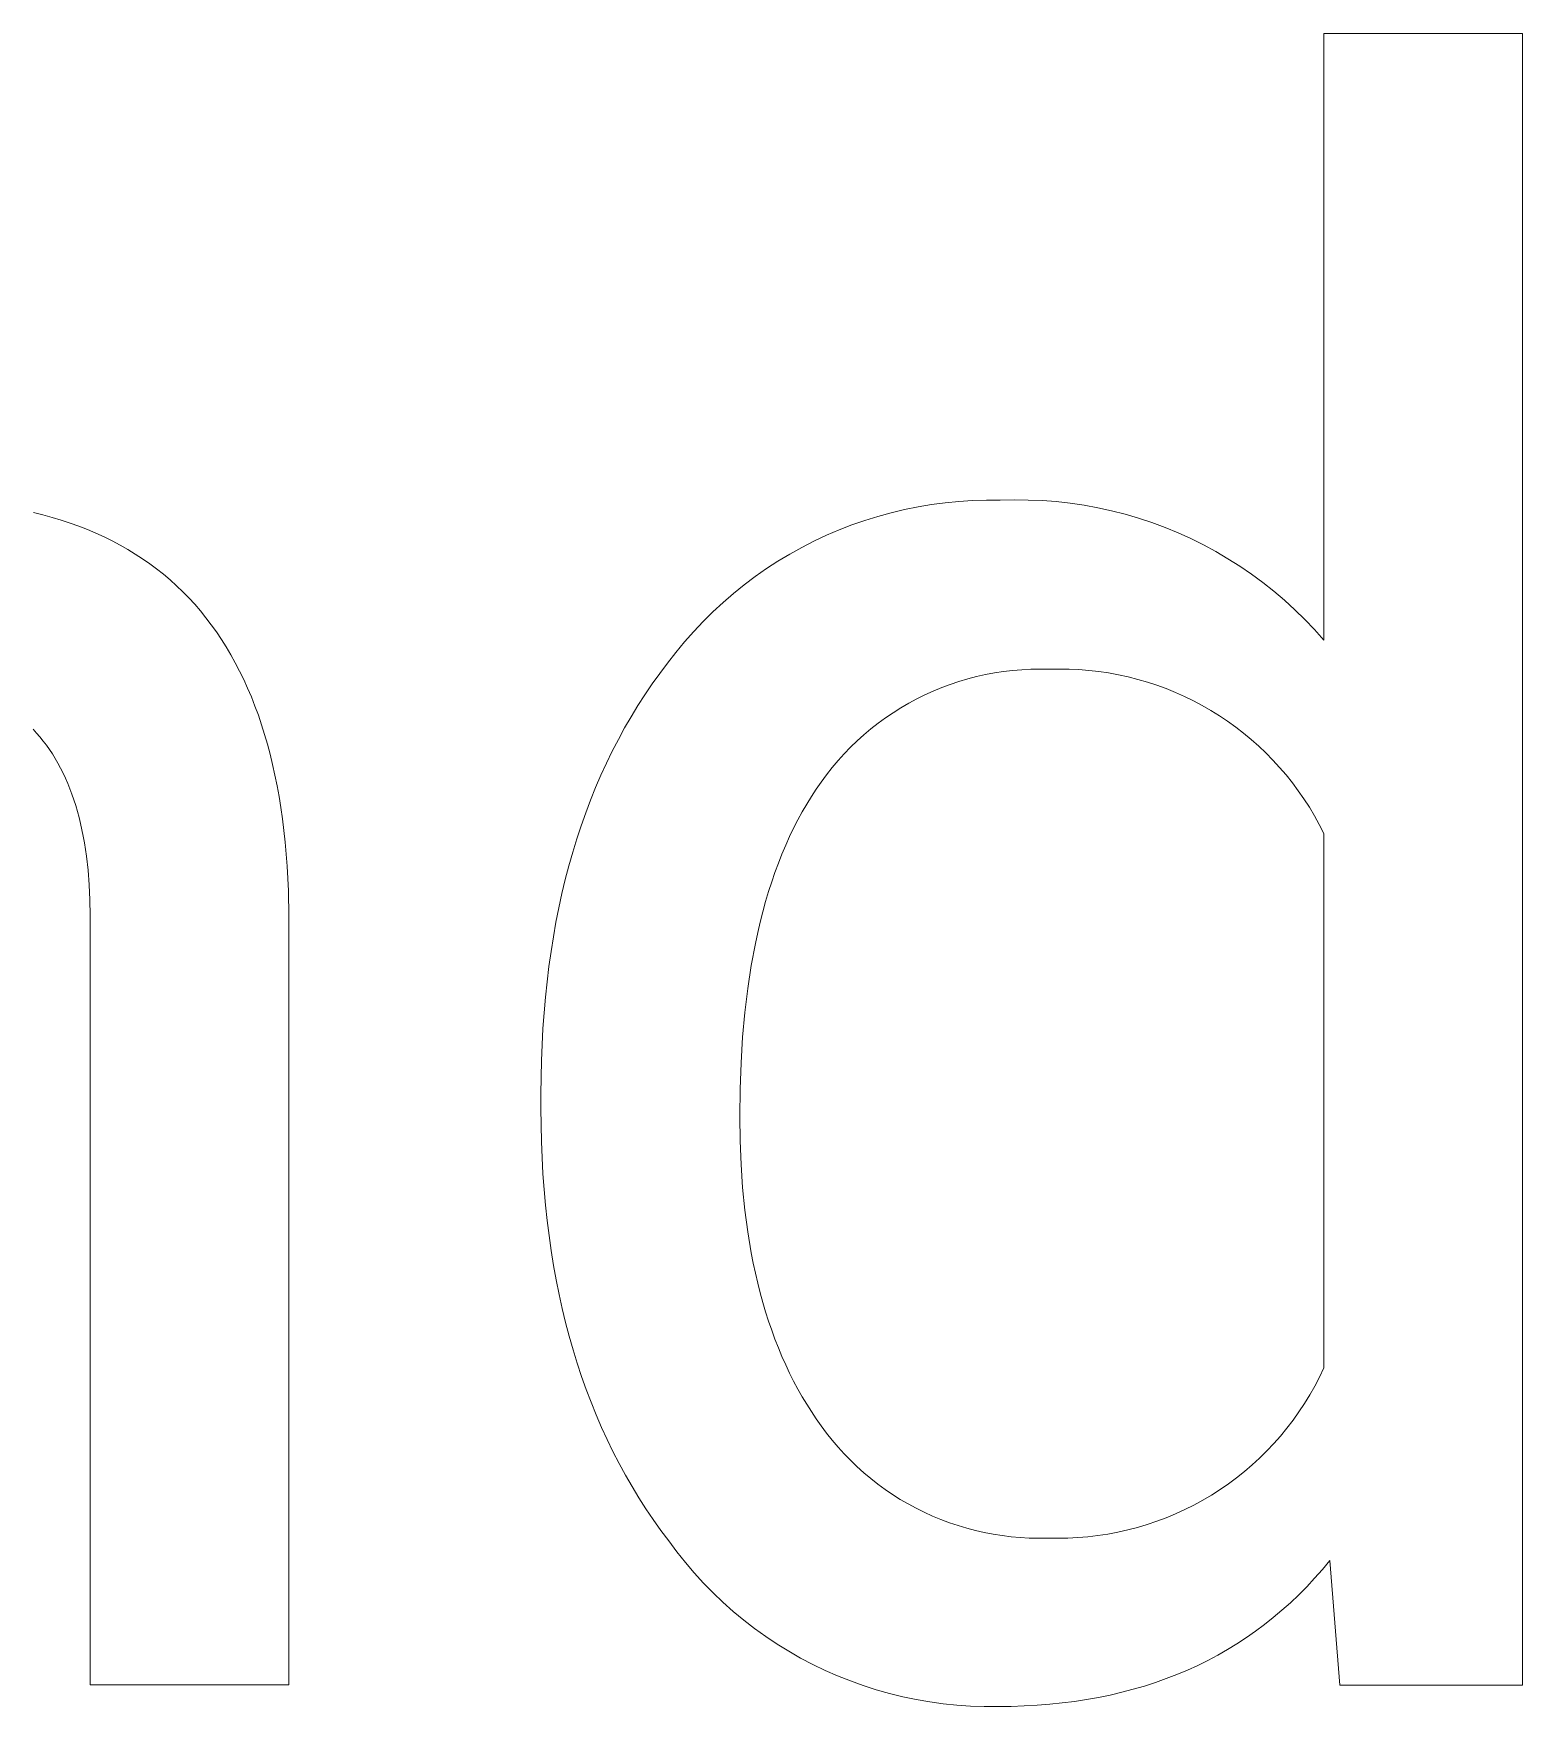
# Model space of a CAD drawing. Header units: millimetres. Extents: x -1656 to 3995, y -637 to 3312.
# Drawn here: x 2391.9 to 2442.8, y -190.7 to -133.5 of the extents above; entities that cross this region are included whole.
import ezdxf

# ---------------------------------------------------------------- set-up
doc = ezdxf.new("R2010")
doc.units = ezdxf.units.MM
doc.header["$MEASUREMENT"] = 0
doc.layers.add('Domyślny', color=7, linetype='Continuous', true_color=0x000000)

msp = doc.modelspace()

# ---------------------------------------------------------------- linework, layer by layer
at = {"layer": 'Domyślny', "color": 18, "lineweight": 15, "true_color": 0x000000}
for p, q in [((2436.008, -154.231), (2436.008, -133.494)), ((2436.008, -133.494), (2442.801, -133.494)), ((2442.801, -133.494), (2442.801, -189.947)), ((2421.22, -149.875), (2421.678, -149.766)), ((2421.678, -149.766), (2422.138, -149.673)), ((2422.138, -149.673), (2422.602, -149.596)), ((2422.602, -149.596), (2423.067, -149.535)), ((2423.067, -149.535), (2423.535, -149.49)), ((2423.535, -149.49), (2424.004, -149.461)), ((2424.004, -149.461), (2424.474, -149.448)), ((2424.474, -149.448), (2424.943, -149.451)), ((2424.943, -149.451), (2425.423, -149.438)), ((2425.423, -149.438), (2425.903, -149.441)), ((2425.903, -149.441), (2426.382, -149.461)), ((2426.382, -149.461), (2426.861, -149.497)), ((2426.861, -149.497), (2427.338, -149.55)), ((2427.338, -149.55), (2427.812, -149.62)), ((2427.812, -149.62), (2428.284, -149.707)), ((2428.284, -149.707), (2428.753, -149.809)), ((2428.753, -149.809), (2429.218, -149.928)), ((2391.9, -149.87), (2392.224, -149.95)), ((2392.224, -149.95), (2392.541, -150.036)), ((2392.541, -150.036), (2392.853, -150.13)), ((2392.853, -150.13), (2393.158, -150.231)), ((2393.158, -150.231), (2393.457, -150.339)), ((2393.457, -150.339), (2393.75, -150.453)), ((2419.437, -150.463), (2419.875, -150.293)), ((2419.875, -150.293), (2420.319, -150.138)), ((2420.319, -150.138), (2420.767, -149.999)), ((2420.767, -149.999), (2421.22, -149.875)), ((2429.218, -149.928), (2429.678, -150.064)), ((2429.678, -150.064), (2430.134, -150.215)), ((2430.134, -150.215), (2430.584, -150.382)), ((2430.584, -150.382), (2431.027, -150.564)), ((2393.75, -150.453), (2394.037, -150.575)), ((2394.037, -150.575), (2394.318, -150.703)), ((2394.318, -150.703), (2394.593, -150.839)), ((2394.593, -150.839), (2394.861, -150.981)), ((2418.162, -151.061), (2418.58, -150.847)), ((2418.58, -150.847), (2419.005, -150.648)), ((2419.005, -150.648), (2419.437, -150.463)), ((2431.027, -150.564), (2431.464, -150.762)), ((2431.464, -150.762), (2431.894, -150.975)), ((2431.894, -150.975), (2432.317, -151.203)), ((2394.861, -150.981), (2395.124, -151.13)), ((2395.124, -151.13), (2395.38, -151.287)), ((2395.38, -151.287), (2395.63, -151.45)), ((2395.63, -151.45), (2395.874, -151.62)), ((2416.954, -151.787), (2417.348, -151.532)), ((2417.348, -151.532), (2417.751, -151.29)), ((2417.751, -151.29), (2418.162, -151.061)), ((2432.317, -151.203), (2432.731, -151.446)), ((2432.731, -151.446), (2433.136, -151.703)), ((2395.874, -151.62), (2396.112, -151.797)), ((2396.112, -151.797), (2396.344, -151.981)), ((2396.344, -151.981), (2396.57, -152.172)), ((2416.193, -152.338), (2416.569, -152.056)), ((2416.569, -152.056), (2416.954, -151.787)), ((2433.136, -151.703), (2433.532, -151.973)), ((2433.532, -151.973), (2433.919, -152.258)), ((2396.57, -152.172), (2396.789, -152.37)), ((2396.789, -152.37), (2397.003, -152.575)), ((2397.003, -152.575), (2397.21, -152.787)), ((2415.472, -152.94), (2415.827, -152.633)), ((2415.827, -152.633), (2416.193, -152.338)), ((2433.919, -152.258), (2434.295, -152.556)), ((2434.295, -152.556), (2434.66, -152.866)), ((2397.21, -152.787), (2397.412, -153.006)), ((2397.412, -153.006), (2397.607, -153.232)), ((2397.607, -153.232), (2397.796, -153.464)), ((2414.793, -153.59), (2415.127, -153.259)), ((2415.127, -153.259), (2415.472, -152.94)), ((2434.66, -152.866), (2435.015, -153.19)), ((2435.015, -153.19), (2435.358, -153.525)), ((2397.796, -153.464), (2397.979, -153.704)), ((2397.979, -153.704), (2398.156, -153.951)), ((2414.471, -153.932), (2414.793, -153.59)), ((2435.358, -153.525), (2435.689, -153.872)), ((2398.156, -153.951), (2398.327, -154.204)), ((2398.327, -154.204), (2398.491, -154.465)), ((2413.863, -154.648), (2414.161, -154.285)), ((2414.161, -154.285), (2414.471, -153.932)), ((2435.689, -153.872), (2436.008, -154.231)), ((2398.491, -154.465), (2398.65, -154.732)), ((2398.65, -154.732), (2398.802, -155.006)), ((2413.577, -155.021), (2413.863, -154.648)), ((2398.802, -155.006), (2398.949, -155.288)), ((2398.949, -155.288), (2399.089, -155.576)), ((2413.054, -155.73), (2413.312, -155.372)), ((2413.312, -155.372), (2413.577, -155.021)), ((2424.138, -155.476), (2423.836, -155.554)), ((2424.443, -155.408), (2424.138, -155.476)), ((2424.75, -155.35), (2424.443, -155.408)), ((2425.059, -155.303), (2424.75, -155.35)), ((2425.37, -155.267), (2425.059, -155.303)), ((2425.681, -155.241), (2425.37, -155.267)), ((2425.993, -155.226), (2425.681, -155.241)), ((2426.306, -155.222), (2425.993, -155.226)), ((2426.618, -155.228), (2426.306, -155.222)), ((2426.958, -155.22), (2426.618, -155.228)), ((2427.299, -155.224), (2426.958, -155.22)), ((2427.639, -155.239), (2427.299, -155.224)), ((2427.978, -155.266), (2427.639, -155.239)), ((2428.316, -155.304), (2427.978, -155.266)), ((2428.653, -155.354), (2428.316, -155.304)), ((2428.988, -155.415), (2428.653, -155.354)), ((2429.32, -155.487), (2428.988, -155.415)), ((2429.65, -155.571), (2429.32, -155.487)), ((2399.089, -155.576), (2399.223, -155.871)), ((2399.223, -155.871), (2399.351, -156.173)), ((2412.565, -156.468), (2412.805, -156.096)), ((2412.805, -156.096), (2413.054, -155.73)), ((2422.373, -156.099), (2422.093, -156.238)), ((2422.658, -155.97), (2422.373, -156.099)), ((2422.947, -155.851), (2422.658, -155.97)), ((2423.24, -155.742), (2422.947, -155.851)), ((2423.536, -155.643), (2423.24, -155.742)), ((2423.836, -155.554), (2423.536, -155.643)), ((2429.977, -155.666), (2429.65, -155.571)), ((2430.301, -155.772), (2429.977, -155.666)), ((2430.62, -155.889), (2430.301, -155.772)), ((2430.936, -156.017), (2430.62, -155.889)), ((2431.246, -156.156), (2430.936, -156.017)), ((2399.351, -156.173), (2399.473, -156.483)), ((2399.473, -156.483), (2399.589, -156.799)), ((2412.333, -156.847), (2412.565, -156.468)), ((2421.548, -156.544), (2421.284, -156.71)), ((2421.818, -156.386), (2421.548, -156.544)), ((2422.093, -156.238), (2421.818, -156.386)), ((2431.552, -156.305), (2431.246, -156.156)), ((2431.853, -156.464), (2431.552, -156.305)), ((2432.148, -156.634), (2431.853, -156.464)), ((2432.438, -156.813), (2432.148, -156.634)), ((2399.589, -156.799), (2399.699, -157.122)), ((2399.699, -157.122), (2399.803, -157.452)), ((2411.894, -157.627), (2412.109, -157.233)), ((2412.109, -157.233), (2412.333, -156.847)), ((2420.528, -157.263), (2420.289, -157.465)), ((2420.773, -157.07), (2420.528, -157.263)), ((2421.026, -156.886), (2420.773, -157.07)), ((2421.284, -156.71), (2421.026, -156.886)), ((2432.721, -157.002), (2432.438, -156.813)), ((2432.997, -157.201), (2432.721, -157.002)), ((2433.266, -157.409), (2432.997, -157.201)), ((2392.006, -157.407), (2391.886, -157.278)), ((2392.122, -157.541), (2392.006, -157.407)), ((2392.234, -157.679), (2392.122, -157.541)), ((2392.342, -157.822), (2392.234, -157.679)), ((2392.447, -157.969), (2392.342, -157.822)), ((2399.803, -157.452), (2399.901, -157.789)), ((2399.901, -157.789), (2399.992, -158.132)), ((2411.687, -158.027), (2411.894, -157.627)), ((2420.057, -157.674), (2419.832, -157.891)), ((2420.289, -157.465), (2420.057, -157.674)), ((2433.528, -157.626), (2433.266, -157.409)), ((2433.783, -157.852), (2433.528, -157.626)), ((2392.547, -158.121), (2392.447, -157.969)), ((2392.644, -158.277), (2392.547, -158.121)), ((2392.737, -158.438), (2392.644, -158.277)), ((2399.992, -158.132), (2400.078, -158.483)), ((2411.488, -158.435), (2411.687, -158.027)), ((2419.406, -158.348), (2419.205, -158.588)), ((2419.615, -158.116), (2419.406, -158.348)), ((2419.832, -157.891), (2419.615, -158.116)), ((2434.03, -158.086), (2433.783, -157.852)), ((2434.268, -158.329), (2434.03, -158.086)), ((2434.499, -158.58), (2434.268, -158.329)), ((2392.826, -158.603), (2392.737, -158.438)), ((2392.912, -158.773), (2392.826, -158.603)), ((2392.993, -158.948), (2392.912, -158.773)), ((2393.071, -159.126), (2392.993, -158.948)), ((2400.078, -158.483), (2400.157, -158.841)), ((2400.157, -158.841), (2400.23, -159.206)), ((2411.116, -159.27), (2411.298, -158.849)), ((2411.298, -158.849), (2411.488, -158.435)), ((2419.012, -158.834), (2418.828, -159.086)), ((2419.205, -158.588), (2419.012, -158.834)), ((2434.72, -158.838), (2434.499, -158.58)), ((2434.933, -159.104), (2434.72, -158.838)), ((2393.145, -159.31), (2393.071, -159.126)), ((2393.215, -159.497), (2393.145, -159.31)), ((2393.282, -159.689), (2393.215, -159.497)), ((2400.23, -159.206), (2400.298, -159.577)), ((2410.943, -159.699), (2411.116, -159.27)), ((2418.657, -159.33), (2418.492, -159.581)), ((2418.828, -159.086), (2418.657, -159.33)), ((2435.136, -159.377), (2434.933, -159.104)), ((2435.33, -159.656), (2435.136, -159.377)), ((2393.345, -159.886), (2393.282, -159.689)), ((2393.404, -160.087), (2393.345, -159.886)), ((2393.459, -160.293), (2393.404, -160.087)), ((2400.298, -159.577), (2400.359, -159.956)), ((2400.359, -159.956), (2400.414, -160.341)), ((2410.778, -160.134), (2410.943, -159.699)), ((2418.178, -160.105), (2418.029, -160.378)), ((2418.333, -159.839), (2418.178, -160.105)), ((2418.492, -159.581), (2418.333, -159.839)), ((2435.515, -159.942), (2435.33, -159.656)), ((2435.689, -160.235), (2435.515, -159.942)), ((2393.51, -160.503), (2393.459, -160.293)), ((2393.558, -160.717), (2393.51, -160.503)), ((2400.414, -160.341), (2400.506, -161.133)), ((2410.473, -161.026), (2410.621, -160.577)), ((2410.621, -160.577), (2410.778, -160.134)), ((2417.886, -160.658), (2417.747, -160.946)), ((2418.029, -160.378), (2417.886, -160.658)), ((2435.854, -160.533), (2435.689, -160.235)), ((2436.008, -160.836), (2435.854, -160.533)), ((2393.602, -160.936), (2393.558, -160.717)), ((2393.643, -161.16), (2393.602, -160.936)), ((2393.679, -161.388), (2393.643, -161.16)), ((2400.506, -161.133), (2400.574, -161.953)), ((2410.334, -161.483), (2410.473, -161.026)), ((2417.614, -161.241), (2417.487, -161.544)), ((2417.747, -160.946), (2417.614, -161.241)), ((2436.008, -179.108), (2436.008, -160.836)), ((2393.712, -161.62), (2393.679, -161.388)), ((2393.767, -162.098), (2393.712, -161.62)), ((2410.203, -161.946), (2410.334, -161.483)), ((2417.487, -161.544), (2417.364, -161.853)), ((2393.807, -162.594), (2393.767, -162.098)), ((2400.574, -161.953), (2400.617, -162.8)), ((2410.08, -162.417), (2410.203, -161.946)), ((2417.248, -162.171), (2417.136, -162.495)), ((2417.364, -161.853), (2417.248, -162.171)), ((2393.832, -163.107), (2393.807, -162.594)), ((2400.617, -162.8), (2400.636, -163.676)), ((2409.86, -163.379), (2409.965, -162.894)), ((2409.965, -162.894), (2410.08, -162.417)), ((2417.03, -162.827), (2416.929, -163.166)), ((2417.136, -162.495), (2417.03, -162.827)), ((2393.843, -163.638), (2393.832, -163.107)), ((2409.762, -163.87), (2409.86, -163.379)), ((2416.834, -163.512), (2416.744, -163.866)), ((2416.929, -163.166), (2416.834, -163.512)), ((2393.843, -189.945), (2393.843, -163.638)), ((2400.636, -163.676), (2400.636, -189.945)), ((2409.673, -164.369), (2409.762, -163.87)), ((2416.744, -163.866), (2416.659, -164.227)), ((2409.593, -164.874), (2409.673, -164.369)), ((2416.58, -164.595), (2416.438, -165.353)), ((2416.659, -164.227), (2416.58, -164.595)), ((2409.521, -165.387), (2409.593, -164.874)), ((2409.457, -165.906), (2409.521, -165.387)), ((2416.438, -165.353), (2416.317, -166.14)), ((2409.402, -166.432), (2409.457, -165.906)), ((2416.317, -166.14), (2416.218, -166.956)), ((2409.317, -167.506), (2409.402, -166.432)), ((2416.218, -166.956), (2416.142, -167.801)), ((2409.266, -168.608), (2409.317, -167.506)), ((2416.142, -167.801), (2416.087, -168.675)), ((2409.249, -169.737), (2409.266, -168.608)), ((2416.087, -168.675), (2416.054, -169.577)), ((2409.249, -170.245), (2409.249, -169.737)), ((2416.054, -169.577), (2416.043, -170.508)), ((2409.267, -171.371), (2409.249, -170.245)), ((2416.043, -170.508), (2416.054, -171.344)), ((2409.318, -172.47), (2409.267, -171.371)), ((2416.054, -171.344), (2416.087, -172.156)), ((2409.404, -173.541), (2409.318, -172.47)), ((2416.087, -172.156), (2416.142, -172.945)), ((2416.142, -172.945), (2416.218, -173.711)), ((2409.46, -174.067), (2409.404, -173.541)), ((2416.218, -173.711), (2416.317, -174.454)), ((2409.524, -174.585), (2409.46, -174.067)), ((2409.597, -175.097), (2409.524, -174.585)), ((2416.317, -174.454), (2416.438, -175.174)), ((2409.678, -175.602), (2409.597, -175.097)), ((2416.438, -175.174), (2416.506, -175.526)), ((2416.506, -175.526), (2416.58, -175.871)), ((2409.768, -176.101), (2409.678, -175.602)), ((2409.867, -176.593), (2409.768, -176.101)), ((2416.58, -175.871), (2416.659, -176.21)), ((2409.974, -177.077), (2409.867, -176.593)), ((2416.659, -176.21), (2416.744, -176.544)), ((2416.744, -176.544), (2416.834, -176.872)), ((2410.089, -177.556), (2409.974, -177.077)), ((2416.834, -176.872), (2416.929, -177.194)), ((2416.929, -177.194), (2417.03, -177.51)), ((2410.213, -178.027), (2410.089, -177.556)), ((2417.03, -177.51), (2417.136, -177.82)), ((2417.136, -177.82), (2417.248, -178.125)), ((2410.345, -178.492), (2410.213, -178.027)), ((2417.248, -178.125), (2417.364, -178.423)), ((2417.364, -178.423), (2417.487, -178.716)), ((2410.486, -178.95), (2410.345, -178.492)), ((2410.636, -179.401), (2410.486, -178.95)), ((2417.487, -178.716), (2417.614, -179.003)), ((2410.794, -179.846), (2410.636, -179.401)), ((2417.614, -179.003), (2417.747, -179.284)), ((2417.747, -179.284), (2417.886, -179.559)), ((2417.886, -179.559), (2418.029, -179.828)), ((2435.699, -179.727), (2435.859, -179.42)), ((2435.859, -179.42), (2436.008, -179.108)), ((2410.96, -180.283), (2410.794, -179.846)), ((2418.029, -179.828), (2418.178, -180.091)), ((2418.178, -180.091), (2418.333, -180.348)), ((2435.348, -180.323), (2435.529, -180.028)), ((2435.529, -180.028), (2435.699, -179.727)), ((2411.135, -180.714), (2410.96, -180.283)), ((2418.333, -180.348), (2418.492, -180.599)), ((2418.492, -180.599), (2418.657, -180.845)), ((2434.956, -180.893), (2435.157, -180.612)), ((2435.157, -180.612), (2435.348, -180.323)), ((2411.318, -181.139), (2411.135, -180.714)), ((2411.51, -181.557), (2411.318, -181.139)), ((2418.657, -180.845), (2418.828, -181.084)), ((2418.828, -181.084), (2419.011, -181.334)), ((2434.525, -181.435), (2434.745, -181.168)), ((2434.745, -181.168), (2434.956, -180.893)), ((2411.71, -181.968), (2411.51, -181.557)), ((2419.011, -181.334), (2419.204, -181.577)), ((2419.204, -181.577), (2419.404, -181.814)), ((2419.404, -181.814), (2419.612, -182.044)), ((2434.058, -181.945), (2434.296, -181.694)), ((2434.296, -181.694), (2434.525, -181.435)), ((2411.919, -182.372), (2411.71, -181.968)), ((2412.136, -182.77), (2411.919, -182.372)), ((2419.612, -182.044), (2419.828, -182.266)), ((2419.828, -182.266), (2420.051, -182.481)), ((2433.294, -182.647), (2433.557, -182.422)), ((2433.557, -182.422), (2433.811, -182.188)), ((2433.811, -182.188), (2434.058, -181.945)), ((2412.362, -183.161), (2412.136, -182.77)), ((2420.051, -182.481), (2420.282, -182.689)), ((2420.282, -182.689), (2420.52, -182.888)), ((2420.52, -182.888), (2420.764, -183.079)), ((2432.745, -183.069), (2433.023, -182.863)), ((2433.023, -182.863), (2433.294, -182.647)), ((2412.595, -183.545), (2412.362, -183.161)), ((2412.838, -183.923), (2412.595, -183.545)), ((2420.764, -183.079), (2421.014, -183.262)), ((2421.014, -183.262), (2421.271, -183.436)), ((2421.271, -183.436), (2421.533, -183.602)), ((2431.871, -183.628), (2432.169, -183.452)), ((2432.169, -183.452), (2432.461, -183.266)), ((2432.461, -183.266), (2432.745, -183.069)), ((2413.088, -184.294), (2412.838, -183.923)), ((2421.533, -183.602), (2421.801, -183.758)), ((2421.801, -183.758), (2422.074, -183.906)), ((2422.074, -183.906), (2422.351, -184.043)), ((2422.351, -184.043), (2422.634, -184.172)), ((2430.625, -184.227), (2430.944, -184.093)), ((2430.944, -184.093), (2431.258, -183.949)), ((2431.258, -183.949), (2431.568, -183.794)), ((2431.568, -183.794), (2431.871, -183.628)), ((2413.348, -184.659), (2413.088, -184.294)), ((2413.615, -185.017), (2413.348, -184.659)), ((2422.634, -184.172), (2422.92, -184.291)), ((2422.92, -184.291), (2423.211, -184.399)), ((2423.211, -184.399), (2423.505, -184.498)), ((2423.505, -184.498), (2423.802, -184.587)), ((2423.802, -184.587), (2424.102, -184.666)), ((2424.102, -184.666), (2424.404, -184.735)), ((2428.97, -184.723), (2429.307, -184.647)), ((2429.307, -184.647), (2429.642, -184.559)), ((2429.642, -184.559), (2429.973, -184.46)), ((2429.973, -184.46), (2430.301, -184.349)), ((2430.301, -184.349), (2430.625, -184.227)), ((2413.893, -185.393), (2413.615, -185.017)), ((2424.404, -184.735), (2424.709, -184.793)), ((2424.709, -184.793), (2425.015, -184.841)), ((2425.015, -184.841), (2425.323, -184.878)), ((2425.323, -184.878), (2425.632, -184.905)), ((2425.632, -184.905), (2425.942, -184.921)), ((2425.942, -184.921), (2426.252, -184.927)), ((2426.252, -184.927), (2426.562, -184.923)), ((2426.562, -184.923), (2426.908, -184.93)), ((2426.908, -184.93), (2427.254, -184.926)), ((2427.254, -184.926), (2427.599, -184.909)), ((2427.599, -184.909), (2427.944, -184.88)), ((2427.944, -184.88), (2428.288, -184.84)), ((2428.288, -184.84), (2428.63, -184.787)), ((2428.63, -184.787), (2428.97, -184.723)), ((2414.184, -185.76), (2413.893, -185.393)), ((2414.488, -186.116), (2414.184, -185.76)), ((2436.215, -185.694), (2435.958, -186.002)), ((2436.554, -189.947), (2436.215, -185.694)), ((2414.804, -186.461), (2414.488, -186.116)), ((2435.695, -186.299), (2435.425, -186.587)), ((2435.958, -186.002), (2435.695, -186.299)), ((2415.131, -186.796), (2414.804, -186.461)), ((2415.47, -187.119), (2415.131, -186.796)), ((2435.149, -186.865), (2434.866, -187.133)), ((2435.425, -186.587), (2435.149, -186.865)), ((2415.82, -187.429), (2415.47, -187.119)), ((2416.181, -187.728), (2415.82, -187.429)), ((2434.578, -187.391), (2434.283, -187.64)), ((2434.866, -187.133), (2434.578, -187.391)), ((2416.552, -188.014), (2416.181, -187.728)), ((2416.932, -188.287), (2416.552, -188.014)), ((2433.674, -188.108), (2433.361, -188.327)), ((2433.982, -187.879), (2433.674, -188.108)), ((2434.283, -187.64), (2433.982, -187.879)), ((2417.321, -188.546), (2416.932, -188.287)), ((2417.72, -188.792), (2417.321, -188.546)), ((2433.041, -188.536), (2432.714, -188.736)), ((2433.361, -188.327), (2433.041, -188.536)), ((2418.126, -189.024), (2417.72, -188.792)), ((2418.541, -189.241), (2418.126, -189.024)), ((2418.962, -189.445), (2418.541, -189.241)), ((2431.698, -189.276), (2431.346, -189.437)), ((2432.043, -189.106), (2431.698, -189.276)), ((2432.382, -188.926), (2432.043, -189.106)), ((2432.714, -188.736), (2432.382, -188.926)), ((2419.391, -189.633), (2418.962, -189.445)), ((2419.826, -189.806), (2419.391, -189.633)), ((2420.266, -189.965), (2419.826, -189.806)), ((2430.254, -189.86), (2429.877, -189.981)), ((2430.624, -189.728), (2430.254, -189.86)), ((2430.988, -189.587), (2430.624, -189.728)), ((2431.346, -189.437), (2430.988, -189.587)), ((2400.636, -189.945), (2393.843, -189.945)), ((2420.712, -190.108), (2420.266, -189.965)), ((2421.162, -190.235), (2420.712, -190.108)), ((2421.617, -190.347), (2421.162, -190.235)), ((2422.075, -190.443), (2421.617, -190.347)), ((2428.308, -190.37), (2427.9, -190.443)), ((2428.71, -190.288), (2428.308, -190.37)), ((2429.105, -190.195), (2428.71, -190.288)), ((2429.495, -190.093), (2429.105, -190.195)), ((2429.877, -189.981), (2429.495, -190.093)), ((2442.801, -189.947), (2436.554, -189.947)), ((2422.536, -190.523), (2422.075, -190.443)), ((2423, -190.587), (2422.536, -190.523)), ((2423.465, -190.635), (2423, -190.587)), ((2423.932, -190.666), (2423.465, -190.635)), ((2424.4, -190.682), (2423.932, -190.666)), ((2424.868, -190.681), (2424.4, -190.682)), ((2425.32, -190.676), (2424.868, -190.681)), ((2425.766, -190.662), (2425.32, -190.676)), ((2426.205, -190.637), (2425.766, -190.662)), ((2426.638, -190.603), (2426.205, -190.637)), ((2427.065, -190.56), (2426.638, -190.603)), ((2427.486, -190.506), (2427.065, -190.56)), ((2427.9, -190.443), (2427.486, -190.506))]:
    msp.add_line(p, q, dxfattribs=at)

doc.saveas('drawing.dxf')
